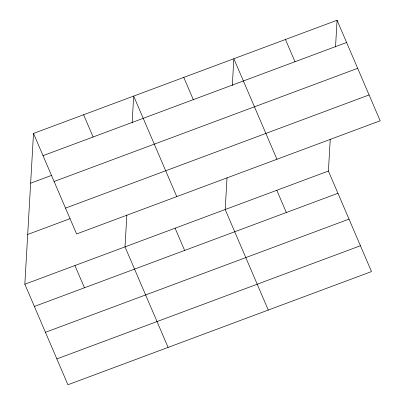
<?xml version="1.0" encoding="UTF-8"?>
<svg xmlns="http://www.w3.org/2000/svg" width="405" height="405" viewBox="0 0 405 405"><rect width="100%" height="100%" fill="white"/><g stroke="black" fill="none" stroke-linecap="round" stroke-linejoin="round"><path stroke-width="0.61" d="M330.232 139.32L328.409 171.042L371.496 271.573L67.929 384.75L24.842 284.219L33.504 133.427L337.071 20.25L380.158 120.781L76.591 233.958L33.504 133.427M126.841 215.146L125.018 246.873L168.105 347.404M132.141 122.826L133.68 96.076L176.767 196.607M227.018 177.8L225.195 209.522L268.287 310.053M232.318 85.475L233.857 58.73L276.944 159.261M335.532 46.995L337.071 20.25M43.036 155.662L346.599 42.49M30.643 183.187L51.86 175.279M54.108 181.501L357.676 68.323M65.519 208.119L369.082 94.947M27.702 234.454L70.131 218.639M24.842 284.219L328.409 171.042M34.374 306.458L337.942 193.281M45.446 332.292L349.014 219.12M56.857 358.911L360.425 245.739M285.464 39.487L294.992 61.727M276.802 190.284L286.335 212.519M183.769 77.406L193.301 99.64M175.107 228.197L184.639 250.437M83.592 114.752L93.125 136.991M74.93 265.543L84.463 287.783"/></g></svg>
